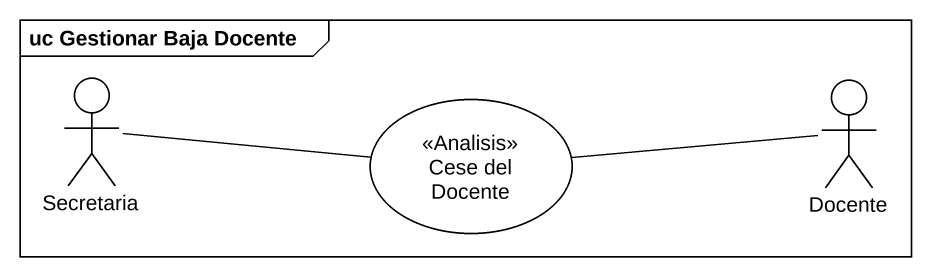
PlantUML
@startuml
mainframe uc Gestionar Baja Docente
actor Secretaria
usecase "Cese del Docente" as Cese_del_Docente <<Analisis>>
actor Docente
Secretaria -right- Cese_del_Docente
Cese_del_Docente -right- Docente
@enduml
